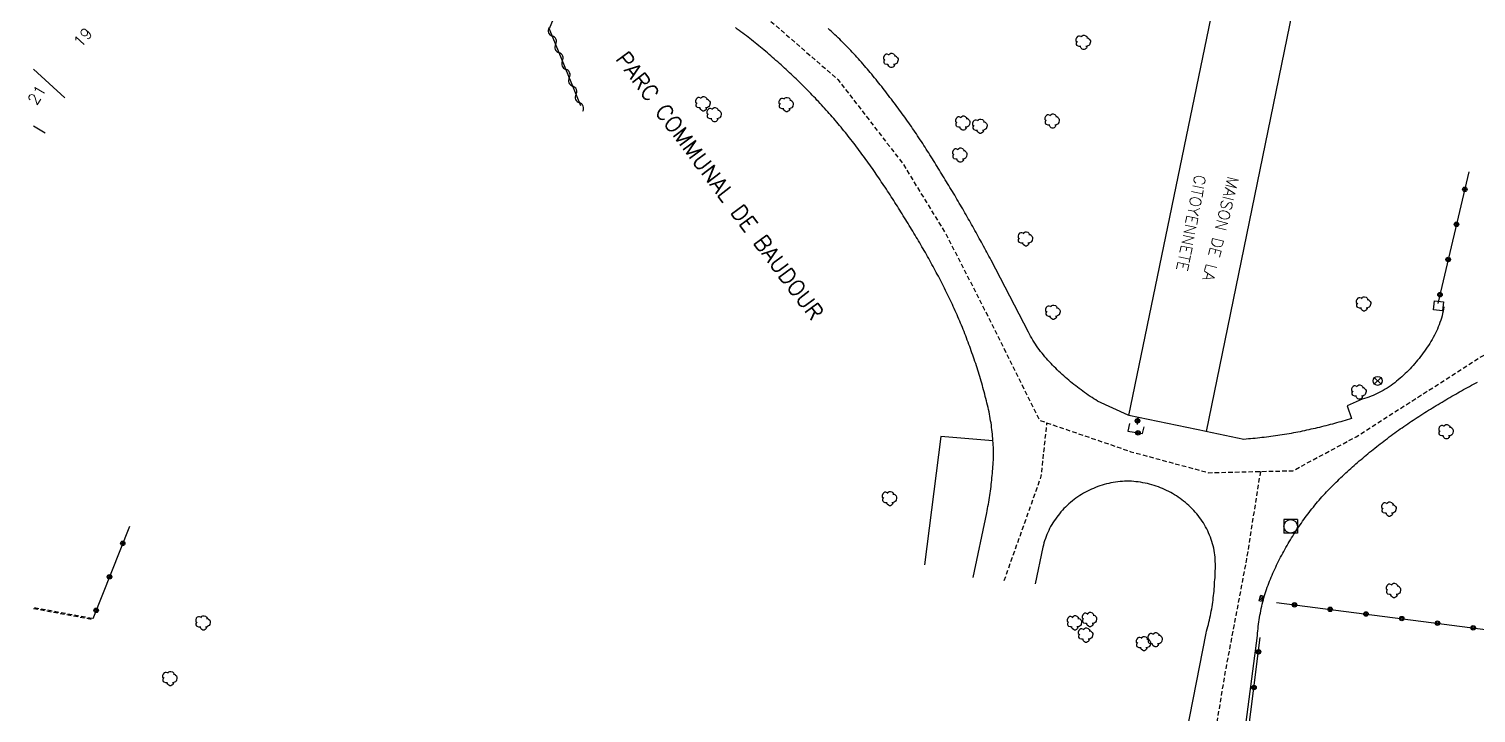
# Model space of a CAD drawing. Header units: millimetres. Extents: x 111999 to 113000, y 130000 to 131000.
# Drawn here: x 111999.5 to 112160.1, y 130264.4 to 130340.3 of the extents above; entities that cross this region are included whole.
import ezdxf
from ezdxf.enums import TextEntityAlignment as Align

# ---------------------------------------------------------------- set-up
doc = ezdxf.new("R2010")
doc.units = ezdxf.units.MM
doc.linetypes.add('DASHED', pattern=[0.75, 0.5, -0.25])
doc.layers.get('0').update_dxf_attribs({"linetype": 'CONTINUOUS'})
for name, color, linetype in [('W0001', 6, 'DASHED'), ('W0008', 7, 'CONTINUOUS'), ('W0100', 7, 'CONTINUOUS'), ('W0112', 1, 'DASHED'), ('W0300', 7, 'CONTINUOUS'), ('W0310', 3, 'CONTINUOUS'), ('W0322', 7, 'CONTINUOUS'), ('W0400', 7, 'CONTINUOUS'), ('W0420', 7, 'CONTINUOUS'), ('W0469', 7, 'CONTINUOUS'), ('W0989', 7, 'CONTINUOUS'), ('W0991', 7, 'CONTINUOUS'), ('W1102', 7, 'CONTINUOUS')]:
    doc.layers.add(name, color=color, linetype=linetype)
doc.styles.get("Standard").update_dxf_attribs({"font": 'romans.shx', "width": 0.85})

# ---------------------------------------------------------------- blocks, each defined once
blk = doc.blocks.new('T300')
for p, q in [((-0.8, 0.51), (-0.86, 0.34)), ((-0.86, 0.34), (-0.86, 0.17)), ((-0.86, 0.17), (-0.74, 0.06)), ((-0.69, 0.63), (-0.8, 0.51)), ((-0.8, -0.06), (-0.74, 0.06)), ((-0.74, 0.06), (-0.69, 0.11)), ((-0.57, 0.69), (-0.69, 0.63)), ((-0.46, 0.69), (-0.57, 0.69)), ((-0.29, 0.63), (-0.46, 0.69)), ((-0.29, 0.63), (-0.17, 0.74)), ((-0.23, 0.57), (-0.29, 0.63)), ((-0.17, 0.74), (-0.06, 0.8)), ((-0.06, 0.8), (0.06, 0.8)), ((0.06, 0.8), (0.23, 0.74)), ((0.23, 0.74), (0.34, 0.63)), ((0.34, 0.63), (0.4, 0.51)), ((0.46, 0.46), (0.34, 0.46)), ((0.4, 0.51), (0.4, 0.46)), ((0.57, 0.4), (0.46, 0.46)), ((0.57, 0.4), (0.69, 0.29)), ((0.69, 0.29), (0.74, 0.17)), ((0.74, 0.06), (0.69, -0.17)), ((0.74, 0.17), (0.74, 0.06)), ((-0.8, -0.17), (-0.8, -0.06)), ((-0.8, -0.23), (-0.8, -0.17)), ((-0.74, -0.34), (-0.8, -0.23)), ((-0.69, -0.4), (-0.74, -0.34)), ((-0.51, -0.46), (-0.69, -0.4)), ((-0.4, -0.46), (-0.51, -0.46)), ((-0.4, -0.46), (-0.34, -0.46)), ((-0.34, -0.46), (-0.34, -0.4)), ((-0.34, -0.51), (-0.34, -0.46)), ((-0.29, -0.63), (-0.34, -0.51)), ((-0.17, -0.74), (-0.29, -0.63)), ((-0.06, -0.8), (-0.17, -0.74)), ((0.06, -0.8), (-0.06, -0.8)), ((0.17, -0.74), (0.06, -0.8)), ((0.23, -0.69), (0.17, -0.74)), ((0.29, -0.46), (0.23, -0.46)), ((0.29, -0.63), (0.23, -0.69)), ((0.46, -0.4), (0.29, -0.46)), ((0.34, -0.51), (0.29, -0.63)), ((0.34, -0.51), (0.34, -0.46)), ((0.57, -0.34), (0.46, -0.4)), ((0.63, -0.29), (0.57, -0.34)), ((0.69, -0.17), (0.63, -0.29))]:
    blk.add_line(p, q)
blk = doc.blocks.new('T400')
for p, q in [((-0.15, 0.3), (0.15, 0.3)), ((-0.15, -0.25), (-0.15, 0.3)), ((-0.15, 0.15), (0.15, 0.15)), ((-0.15, 0), (0.15, 0)), ((0.15, 0.3), (0.15, -0.25)), ((-0.15, -0.15), (0.15, -0.15)), ((-0.15, -0.25), (-0.15, -0.3)), ((-0.15, -0.3), (0.15, -0.3)), ((0.15, -0.3), (0.15, -0.25))]:
    blk.add_line(p, q)
blk = doc.blocks.new('t112o')
at = {"color": 0, "linetype": 'Continuous'}
for p, q in [((-0.5, 0.5), (0.5, 0.5)), ((-0.5, -0.5), (-0.5, 0.5)), ((0.5, 0.5), (0.5, -0.5)), ((0.5, -0.5), (-0.5, -0.5))]:
    blk.add_line(p, q, dxfattribs=at)
blk = doc.blocks.new('T420')
for p, q in [((0.75, 0.75), (-0.75, 0.75)), ((-0.75, 0.75), (-0.75, -0.75)), ((0.75, 0.75), (0.75, -0.75)), ((0.75, -0.75), (-0.75, -0.75))]:
    blk.add_line(p, q)
blk.add_ellipse((0, 0), major_axis=(-0.53, 0.53), ratio=1, start_param=3.926991, end_param=10.210176)
blk = doc.blocks.new('t322o')
at = {"color": 0, "linetype": 'Continuous'}
for radius in [0.25, 0.15]:
    blk.add_circle((0, 0), radius, dxfattribs=at)
blk = doc.blocks.new('t310o')
at = {"color": 0, "linetype": 'Continuous'}
for centre, start, end in [((-0.5, 0.38), 216.8699, 323.1304), ((0.5, -0.37), 36.8699, 143.1303)]:
    blk.add_arc(centre, 0.625, start, end, dxfattribs=at)
blk = doc.blocks.new('T469')
at = {"color": 0, "linetype": 'Continuous', "flags": 128}
for points in [[(-0.35, 0.35), (0.35, -0.35)], [(-0.35, -0.35), (0.35, 0.35)]]:
    blk.add_lwpolyline(points, dxfattribs=at)
at = {"color": 0, "linetype": 'Continuous'}
blk.add_circle((0, 0), 0.5, dxfattribs=at)

msp = doc.modelspace()

# ---------------------------------------------------------------- linework, layer by layer
at = {"layer": 'W0001', "flags": 128}
for points in [[(112010.74, 130367.86), (112026.17, 130363.83), (112037.95, 130360.89), (112048.83, 130357.05), (112058.86, 130353.39), (112070.38, 130348.66), (112079.59, 130343.06), (112089.24, 130334.68), (112096.41, 130325.41), (112101.29, 130317.45), (112105.54, 130309.11), (112111.62, 130296.86), (112121.78, 130293.37), (112130.38, 130291.04), (112139.75, 130291.26), (112146.78, 130295.03), (112160.75, 130303.98), (112169.13, 130307.27), (112182.24, 130310.19), (112188.61, 130310.57), (112193.84, 130309.95), (112203.98, 130311.75), (112219.35, 130310.79), (112232.35, 130309.43), (112242.87, 130307.56), (112251.7, 130305.65), (112259.41, 130303.88), (112268.88, 130301.53), (112282.71, 130297.68), (112289.36, 130295.24), (112296.52, 130291.67), (112299.23, 130289.34)], [(112107.71, 130279.06), (112111.83, 130290.64), (112112.46, 130296.57)], [(112124.75, 130217.33), (112126.7, 130234.8), (112128.49, 130245.55), (112130.42, 130257.71), (112132.24, 130268.78), (112134.64, 130281.47), (112136.18, 130291.17)]]:
    msp.add_lwpolyline(points, dxfattribs=at)
at = {"layer": 'W0008', "flags": 128}
for points in [[(112104.26, 130279.41), (112105.77, 130286.57), (112105.82, 130286.82), (112105.87, 130287.06), (112105.91, 130287.3), (112105.96, 130287.54), (112106, 130287.78), (112106.04, 130288.03), (112106.08, 130288.27), (112106.12, 130288.51), (112106.15, 130288.76), (112106.19, 130289), (112106.22, 130289.24), (112106.25, 130289.49), (112106.28, 130289.73), (112106.31, 130289.98), (112106.34, 130290.22), (112106.36, 130290.47), (112106.39, 130290.71), (112106.41, 130290.96), (112106.43, 130291.2), (112106.45, 130291.45), (112106.47, 130291.69), (112106.49, 130291.94), (112106.5, 130292.19), (112106.51, 130292.43), (112106.52, 130292.67), (112106.52, 130292.91), (112106.52, 130293.14), (112106.52, 130293.38), (112106.51, 130293.62), (112106.51, 130293.86), (112106.49, 130294.1), (112106.48, 130294.34), (112106.46, 130294.58), (112106.44, 130294.83), (112106.42, 130295.08), (112106.4, 130295.33), (112106.37, 130295.58), (112106.35, 130295.82), (112106.32, 130296.07), (112106.29, 130296.32), (112106.25, 130296.57), (112106.21, 130296.81), (112106.17, 130297.06), (112106.13, 130297.31), (112106.08, 130297.55), (112106.03, 130297.8), (112105.98, 130298.04), (112105.92, 130298.29), (112105.86, 130298.53), (112105.8, 130298.78), (112105.74, 130299.02), (112105.68, 130299.27), (112105.62, 130299.51), (112105.55, 130299.76), (112105.49, 130300), (112105.42, 130300.24), (112105.36, 130300.49), (112105.29, 130300.73), (112105.22, 130300.97), (112105.15, 130301.21), (112105.08, 130301.46), (112105, 130301.7), (112104.93, 130301.94), (112104.86, 130302.18), (112104.78, 130302.42), (112104.71, 130302.66), (112104.63, 130302.9), (112104.55, 130303.14), (112104.47, 130303.38), (112104.39, 130303.62), (112104.31, 130303.86), (112104.23, 130304.09), (112104.14, 130304.33), (112104.06, 130304.57), (112103.98, 130304.81), (112103.89, 130305.04), (112103.8, 130305.28), (112103.71, 130305.52), (112103.62, 130305.75), (112103.53, 130305.99), (112103.44, 130306.22), (112103.35, 130306.46), (112103.26, 130306.69), (112103.16, 130306.93), (112103.07, 130307.16), (112102.97, 130307.39), (112102.88, 130307.63), (112102.78, 130307.86), (112102.68, 130308.09), (112102.58, 130308.32), (112102.48, 130308.55), (112102.38, 130308.78), (112102.28, 130309.01), (112102.17, 130309.24), (112102.07, 130309.47), (112101.97, 130309.69), (112101.86, 130309.92), (112101.75, 130310.15), (112101.65, 130310.37), (112101.54, 130310.6), (112101.43, 130310.82), (112101.32, 130311.05), (112101.21, 130311.27), (112101.1, 130311.5), (112100.98, 130311.72), (112100.87, 130311.94), (112100.76, 130312.17), (112100.64, 130312.39), (112100.53, 130312.61), (112100.41, 130312.83), (112100.29, 130313.05), (112100.18, 130313.27), (112100.06, 130313.49), (112099.94, 130313.71), (112099.82, 130313.93), (112099.7, 130314.15), (112099.58, 130314.37), (112099.46, 130314.59), (112099.34, 130314.81), (112099.21, 130315.03), (112099.09, 130315.24), (112098.97, 130315.46), (112098.84, 130315.68), (112098.72, 130315.89), (112098.59, 130316.11), (112098.47, 130316.33), (112098.34, 130316.54), (112098.21, 130316.76), (112098.09, 130316.97), (112097.96, 130317.19), (112097.83, 130317.4), (112097.7, 130317.62), (112097.57, 130317.83), (112097.44, 130318.05), (112097.31, 130318.26), (112097.18, 130318.47), (112097.05, 130318.69), (112096.92, 130318.9), (112096.79, 130319.11), (112096.66, 130319.33), (112096.52, 130319.54), (112096.39, 130319.75), (112096.26, 130319.97), (112096.13, 130320.18), (112095.99, 130320.39), (112095.86, 130320.6), (112095.72, 130320.81), (112095.59, 130321.03), (112095.45, 130321.24), (112095.32, 130321.45), (112095.18, 130321.66), (112095.05, 130321.87), (112094.91, 130322.08), (112094.77, 130322.29), (112094.64, 130322.5), (112094.5, 130322.71), (112094.36, 130322.91), (112094.22, 130323.12), (112094.08, 130323.33), (112093.94, 130323.54), (112093.8, 130323.75), (112093.66, 130323.95), (112093.52, 130324.16), (112093.38, 130324.36), (112093.23, 130324.57), (112093.09, 130324.78), (112092.95, 130324.98), (112092.8, 130325.18), (112092.66, 130325.39), (112092.51, 130325.59), (112092.37, 130325.8), (112092.22, 130326), (112092.07, 130326.2), (112091.92, 130326.4), (112091.77, 130326.6), (112091.62, 130326.8), (112091.47, 130327), (112091.32, 130327.2), (112091.17, 130327.4), (112091.02, 130327.6), (112090.87, 130327.8), (112090.71, 130328), (112090.56, 130328.19), (112090.4, 130328.39), (112090.25, 130328.59), (112090.09, 130328.78), (112089.93, 130328.98), (112089.77, 130329.17), (112089.61, 130329.36), (112089.45, 130329.56), (112089.29, 130329.75), (112089.13, 130329.94), (112088.96, 130330.14), (112088.8, 130330.33), (112088.63, 130330.52), (112088.47, 130330.71), (112088.3, 130330.9), (112088.13, 130331.09), (112087.96, 130331.28), (112087.79, 130331.47), (112087.62, 130331.65), (112087.45, 130331.84), (112087.28, 130332.02), (112087.11, 130332.21), (112086.93, 130332.39), (112086.76, 130332.58), (112086.59, 130332.76), (112086.41, 130332.94), (112086.24, 130333.12), (112086.06, 130333.3), (112085.88, 130333.48), (112085.7, 130333.66), (112085.53, 130333.84), (112085.35, 130334.02), (112085.17, 130334.2), (112084.99, 130334.37), (112084.81, 130334.55), (112084.62, 130334.73), (112084.44, 130334.9), (112084.26, 130335.08), (112084.08, 130335.25), (112083.89, 130335.42), (112083.71, 130335.59), (112083.52, 130335.77), (112083.33, 130335.94), (112083.15, 130336.11), (112082.96, 130336.28), (112082.77, 130336.45), (112082.58, 130336.61), (112082.39, 130336.78), (112082.2, 130336.95), (112082.01, 130337.12), (112081.82, 130337.28), (112081.63, 130337.45), (112081.44, 130337.61), (112081.25, 130337.78), (112081.05, 130337.94), (112080.86, 130338.1), (112080.67, 130338.26), (112080.47, 130338.42), (112080.28, 130338.58), (112080.08, 130338.74), (112079.89, 130338.9), (112079.69, 130339.05), (112079.49, 130339.21), (112079.3, 130339.36), (112079.1, 130339.52), (112078.9, 130339.67), (112078.7, 130339.82), (112078.5, 130339.97), (112078.3, 130340.12), (112078.1, 130340.27), (112077.9, 130340.42)], [(112121.46, 130297.41), (112118.08, 130298.98), (112117.87, 130299.11), (112117.66, 130299.24), (112117.46, 130299.38), (112117.25, 130299.51), (112117.04, 130299.65), (112116.84, 130299.79), (112116.64, 130299.93), (112116.44, 130300.08), (112116.24, 130300.22), (112116.04, 130300.37), (112115.84, 130300.52), (112115.65, 130300.67), (112115.46, 130300.82), (112115.26, 130300.98), (112115.07, 130301.13), (112114.88, 130301.29), (112114.7, 130301.45), (112114.51, 130301.61), (112114.33, 130301.78), (112114.14, 130301.94), (112113.96, 130302.11), (112113.78, 130302.28), (112113.61, 130302.45), (112113.43, 130302.62), (112113.25, 130302.8), (112113.08, 130302.97), (112112.91, 130303.15), (112112.74, 130303.33), (112112.56, 130303.52), (112112.4, 130303.71), (112112.23, 130303.9), (112112.07, 130304.1), (112111.91, 130304.29), (112111.76, 130304.49), (112111.6, 130304.69), (112111.46, 130304.9), (112111.31, 130305.1), (112111.17, 130305.31), (112111.03, 130305.53), (112110.9, 130305.74), (112110.77, 130305.96), (112110.64, 130306.18), (112110.52, 130306.4), (112110.4, 130306.62), (112106.26, 130314.61), (112106.14, 130314.83), (112106.02, 130315.05), (112105.9, 130315.27), (112105.79, 130315.49), (112105.67, 130315.71), (112105.55, 130315.93), (112105.43, 130316.16), (112105.31, 130316.38), (112105.19, 130316.6), (112105.07, 130316.82), (112104.95, 130317.04), (112104.83, 130317.26), (112104.71, 130317.47), (112104.59, 130317.69), (112104.47, 130317.91), (112104.35, 130318.13), (112104.23, 130318.35), (112104.1, 130318.57), (112103.98, 130318.79), (112103.86, 130319.01), (112103.73, 130319.22), (112103.61, 130319.44), (112103.48, 130319.66), (112103.36, 130319.87), (112103.23, 130320.09), (112103.11, 130320.31), (112102.98, 130320.53), (112102.86, 130320.74), (112102.73, 130320.96), (112102.6, 130321.17), (112102.47, 130321.39), (112102.35, 130321.6), (112102.22, 130321.82), (112102.09, 130322.04), (112101.96, 130322.25), (112101.83, 130322.46), (112101.7, 130322.68), (112101.57, 130322.89), (112101.44, 130323.11), (112101.31, 130323.32), (112101.18, 130323.54), (112101.05, 130323.75), (112100.92, 130323.96), (112100.79, 130324.18), (112100.66, 130324.39), (112100.53, 130324.61), (112100.4, 130324.82), (112100.27, 130325.03), (112100.14, 130325.25), (112100.01, 130325.46), (112099.88, 130325.67), (112099.74, 130325.88), (112099.61, 130326.1), (112099.48, 130326.31), (112099.34, 130326.52), (112099.21, 130326.73), (112099.07, 130326.94), (112098.94, 130327.15), (112098.8, 130327.36), (112098.67, 130327.57), (112098.53, 130327.78), (112098.39, 130327.99), (112098.25, 130328.2), (112098.11, 130328.41), (112097.98, 130328.62), (112097.84, 130328.82), (112097.69, 130329.03), (112097.55, 130329.24), (112097.41, 130329.44), (112097.27, 130329.65), (112097.12, 130329.85), (112096.98, 130330.06), (112096.83, 130330.26), (112096.68, 130330.47), (112096.54, 130330.67), (112096.39, 130330.87), (112096.24, 130331.07), (112096.09, 130331.27), (112095.94, 130331.48), (112095.79, 130331.68), (112095.64, 130331.88), (112095.49, 130332.08), (112095.34, 130332.28), (112095.19, 130332.48), (112095.04, 130332.68), (112094.88, 130332.88), (112094.73, 130333.08), (112094.58, 130333.28), (112094.42, 130333.48), (112094.27, 130333.68), (112094.12, 130333.88), (112093.96, 130334.07), (112093.8, 130334.27), (112093.65, 130334.46), (112093.49, 130334.66), (112093.33, 130334.86), (112093.17, 130335.05), (112093.02, 130335.24), (112092.85, 130335.44), (112092.69, 130335.63), (112092.53, 130335.82), (112092.37, 130336.01), (112092.21, 130336.2), (112092.04, 130336.39), (112091.88, 130336.58), (112091.71, 130336.77), (112091.54, 130336.96), (112091.37, 130337.14), (112091.21, 130337.33), (112091.03, 130337.51), (112090.86, 130337.7), (112090.69, 130337.88), (112090.52, 130338.06), (112090.34, 130338.24), (112090.17, 130338.42), (112089.99, 130338.6), (112089.81, 130338.78), (112089.63, 130338.95), (112089.46, 130339.13), (112089.28, 130339.3), (112089.1, 130339.47), (112088.92, 130339.64), (112088.74, 130339.81), (112088.55, 130339.98), (112088.37, 130340.14), (112088.19, 130340.31)], [(112156.5, 130309.46), (112156.46, 130309.2), (112156.41, 130308.95), (112156.36, 130308.69), (112156.3, 130308.44), (112156.23, 130308.19), (112156.15, 130307.95), (112156.07, 130307.7), (112155.99, 130307.46), (112155.89, 130307.22), (112155.79, 130306.98), (112155.68, 130306.74), (112155.57, 130306.51), (112155.45, 130306.28), (112155.32, 130306.05), (112155.19, 130305.83), (112155.06, 130305.61), (112154.93, 130305.39), (112154.79, 130305.17), (112154.65, 130304.96), (112154.51, 130304.74), (112154.36, 130304.53), (112154.21, 130304.33), (112154.06, 130304.12), (112153.91, 130303.92), (112153.75, 130303.72), (112153.59, 130303.52), (112153.43, 130303.33), (112153.26, 130303.13), (112153.1, 130302.94), (112152.93, 130302.76), (112152.75, 130302.57), (112152.57, 130302.39), (112152.39, 130302.21), (112152.21, 130302.03), (112152.02, 130301.85), (112151.83, 130301.68), (112151.64, 130301.51), (112151.45, 130301.34), (112151.25, 130301.18), (112151.05, 130301.02), (112150.84, 130300.86), (112150.64, 130300.71), (112150.43, 130300.57), (112150.22, 130300.43), (112150, 130300.3), (112149.78, 130300.17), (112149.56, 130300.05), (112149.34, 130299.93), (112149.11, 130299.82), (112148.89, 130299.71), (112148.65, 130299.62), (112148.42, 130299.52), (112148.18, 130299.43), (112147.94, 130299.35), (112147.7, 130299.27), (112147.45, 130299.2), (112145.76, 130298.44), (112146.25, 130297.06), (112146.02, 130296.99), (112145.78, 130296.91), (112145.55, 130296.84), (112145.31, 130296.77), (112145.07, 130296.7), (112144.84, 130296.63), (112144.6, 130296.57), (112144.37, 130296.5), (112144.13, 130296.44), (112143.89, 130296.37), (112143.65, 130296.31), (112143.42, 130296.25), (112143.18, 130296.19), (112142.94, 130296.13), (112142.7, 130296.07), (112142.46, 130296.01), (112142.22, 130295.96), (112141.99, 130295.9), (112141.75, 130295.85), (112141.51, 130295.79), (112141.27, 130295.74), (112141.03, 130295.69), (112140.79, 130295.64), (112140.54, 130295.59), (112140.3, 130295.54), (112140.06, 130295.5), (112139.81, 130295.45), (112139.56, 130295.4), (112139.32, 130295.36), (112139.07, 130295.32), (112138.82, 130295.28), (112138.57, 130295.23), (112138.32, 130295.2), (112138.07, 130295.16), (112137.82, 130295.12), (112137.57, 130295.09), (112137.32, 130295.05), (112137.07, 130295.02), (112136.82, 130294.99), (112136.57, 130294.96), (112136.32, 130294.93), (112136.07, 130294.9), (112135.82, 130294.87), (112135.57, 130294.85), (112135.31, 130294.83), (112135.06, 130294.8), (112134.81, 130294.78), (112134.56, 130294.76), (112134.31, 130294.74), (112130.09, 130295.61)], [(112132.93, 130250.94), (112135.81, 130272.97), (112135.83, 130273.23), (112135.85, 130273.48), (112135.88, 130273.73), (112135.91, 130273.98), (112135.94, 130274.23), (112135.97, 130274.48), (112136.01, 130274.73), (112136.05, 130274.98), (112136.09, 130275.22), (112136.14, 130275.47), (112136.19, 130275.72), (112136.24, 130275.97), (112136.29, 130276.21), (112136.35, 130276.46), (112136.41, 130276.7), (112136.48, 130276.94), (112136.54, 130277.17), (112136.61, 130277.4), (112136.68, 130277.63), (112136.76, 130277.86), (112136.83, 130278.09), (112136.91, 130278.32), (112137, 130278.55), (112137.08, 130278.77), (112137.17, 130279), (112137.26, 130279.22), (112137.35, 130279.45), (112137.45, 130279.67), (112137.54, 130279.89), (112137.64, 130280.11), (112137.74, 130280.34), (112137.85, 130280.56), (112137.95, 130280.78), (112138.06, 130281), (112138.17, 130281.22), (112138.28, 130281.44), (112138.39, 130281.66), (112138.51, 130281.88), (112138.62, 130282.1), (112138.74, 130282.31), (112138.86, 130282.53), (112138.98, 130282.74), (112139.1, 130282.95), (112139.22, 130283.17), (112139.35, 130283.38), (112139.48, 130283.59), (112139.6, 130283.8), (112139.73, 130284), (112139.87, 130284.21), (112140, 130284.42), (112140.14, 130284.63), (112140.27, 130284.83), (112140.41, 130285.04), (112140.55, 130285.24), (112140.69, 130285.44), (112140.83, 130285.65), (112140.98, 130285.85), (112141.12, 130286.05), (112141.27, 130286.25), (112141.41, 130286.45), (112141.56, 130286.64), (112141.71, 130286.84), (112141.87, 130287.03), (112142.02, 130287.23), (112142.18, 130287.42), (112142.34, 130287.61), (112142.49, 130287.8), (112142.66, 130287.98), (112142.82, 130288.17), (112142.98, 130288.36), (112143.15, 130288.54), (112143.32, 130288.72), (112143.49, 130288.91), (112143.66, 130289.09), (112143.84, 130289.27), (112144.01, 130289.45), (112144.19, 130289.62), (112144.36, 130289.8), (112144.54, 130289.98), (112144.72, 130290.15), (112144.9, 130290.33), (112145.08, 130290.5), (112145.26, 130290.67), (112145.44, 130290.84), (112145.62, 130291.01), (112145.81, 130291.18), (112145.99, 130291.35), (112146.18, 130291.52), (112146.36, 130291.68), (112146.55, 130291.85), (112146.74, 130292.01), (112146.93, 130292.18), (112147.12, 130292.34), (112147.31, 130292.5), (112147.5, 130292.66), (112147.69, 130292.82), (112147.88, 130292.98), (112148.07, 130293.14), (112148.27, 130293.3), (112148.46, 130293.46), (112148.66, 130293.62), (112148.85, 130293.77), (112149.05, 130293.93), (112149.24, 130294.08), (112149.44, 130294.24), (112149.64, 130294.39), (112149.84, 130294.55), (112150.04, 130294.7), (112150.24, 130294.85), (112150.44, 130295), (112150.64, 130295.15), (112150.84, 130295.3), (112151.05, 130295.45), (112151.25, 130295.6), (112151.46, 130295.74), (112151.66, 130295.89), (112151.87, 130296.03), (112152.07, 130296.17), (112152.28, 130296.32), (112152.49, 130296.46), (112152.69, 130296.6), (112152.9, 130296.74), (112153.11, 130296.88), (112153.32, 130297.02), (112153.53, 130297.16), (112153.74, 130297.29), (112153.95, 130297.43), (112154.17, 130297.56), (112154.38, 130297.7), (112154.59, 130297.83), (112154.8, 130297.97), (112155.02, 130298.1), (112155.23, 130298.23), (112155.44, 130298.36), (112155.66, 130298.49), (112155.87, 130298.62), (112156.09, 130298.75), (112156.31, 130298.88), (112156.52, 130299.01), (112156.74, 130299.14), (112156.95, 130299.27), (112157.17, 130299.39), (112157.39, 130299.52), (112157.6, 130299.64), (112157.82, 130299.77), (112158.04, 130299.89), (112158.25, 130300.01), (112158.47, 130300.13), (112158.69, 130300.26), (112158.91, 130300.38), (112159.12, 130300.5), (112159.34, 130300.62), (112159.56, 130300.74), (112159.78, 130300.86), (112160, 130300.97), (112160.22, 130301.09)], [(112106.46, 130294.57), (112100.7, 130295.07), (112098.87, 130280.8)], [(112125.81, 130251.17), (112130.11, 130273.23), (112130.18, 130273.47), (112130.25, 130273.71), (112130.32, 130273.96), (112130.38, 130274.2), (112130.44, 130274.44), (112130.49, 130274.69), (112130.55, 130274.93), (112130.6, 130275.18), (112130.65, 130275.42), (112130.7, 130275.67), (112130.74, 130275.92), (112130.78, 130276.16), (112130.82, 130276.41), (112130.86, 130276.66), (112130.89, 130276.91), (112130.92, 130277.16), (112130.95, 130277.41), (112130.98, 130277.65), (112131, 130277.91), (112131.02, 130278.16), (112131.04, 130278.41), (112131.06, 130278.66), (112131.07, 130278.91), (112131.09, 130279.16), (112131.11, 130279.41), (112131.12, 130279.66), (112131.13, 130279.91), (112131.14, 130280.16), (112131.15, 130280.41), (112131.15, 130280.67), (112131.15, 130280.92), (112131.14, 130281.17), (112131.13, 130281.42), (112131.11, 130281.66), (112131.08, 130281.91), (112131.05, 130282.16), (112131.01, 130282.41), (112130.96, 130282.66), (112130.9, 130282.91), (112130.84, 130283.16), (112130.76, 130283.4), (112130.68, 130283.64), (112130.59, 130283.88), (112130.5, 130284.12), (112130.4, 130284.35), (112130.3, 130284.58), (112130.19, 130284.8), (112130.07, 130285.02), (112129.95, 130285.24), (112129.82, 130285.46), (112129.69, 130285.67), (112129.55, 130285.87), (112129.4, 130286.08), (112129.25, 130286.28), (112129.09, 130286.47), (112128.92, 130286.67), (112128.75, 130286.86), (112128.57, 130287.04), (112128.39, 130287.22), (112128.21, 130287.39), (112128.02, 130287.56), (112127.83, 130287.73), (112127.63, 130287.89), (112127.44, 130288.04), (112127.24, 130288.19), (112127.03, 130288.33), (112126.83, 130288.47), (112126.62, 130288.6), (112126.4, 130288.73), (112126.19, 130288.85), (112125.97, 130288.96), (112125.74, 130289.07), (112125.52, 130289.18), (112125.29, 130289.28), (112125.06, 130289.37), (112124.82, 130289.46), (112124.58, 130289.55), (112124.34, 130289.62), (112124.1, 130289.7), (112123.85, 130289.77), (112123.6, 130289.83), (112123.34, 130289.88), (112123.09, 130289.93), (112122.84, 130289.97), (112122.59, 130290.01), (112122.34, 130290.04), (112122.09, 130290.06), (112121.84, 130290.08), (112121.58, 130290.09), (112121.33, 130290.09), (112121.08, 130290.08), (112120.83, 130290.07), (112120.57, 130290.05), (112120.32, 130290.03), (112120.07, 130289.99), (112119.82, 130289.95), (112119.56, 130289.91), (112119.31, 130289.85), (112119.06, 130289.79), (112118.81, 130289.72), (112118.57, 130289.65), (112118.32, 130289.57), (112118.09, 130289.49), (112117.85, 130289.4), (112117.62, 130289.3), (112117.39, 130289.2), (112117.17, 130289.1), (112116.95, 130288.99), (112116.73, 130288.87), (112116.51, 130288.75), (112116.3, 130288.62), (112116.09, 130288.49), (112115.89, 130288.35), (112115.68, 130288.21), (112115.48, 130288.06), (112115.29, 130287.9), (112115.09, 130287.74), (112114.9, 130287.58), (112114.72, 130287.41), (112114.53, 130287.23), (112114.35, 130287.05), (112114.18, 130286.87), (112114.01, 130286.68), (112113.85, 130286.49), (112113.69, 130286.3), (112113.54, 130286.1), (112113.39, 130285.9), (112113.26, 130285.7), (112113.12, 130285.49), (112113, 130285.28), (112112.87, 130285.07), (112112.76, 130284.85), (112112.65, 130284.63), (112112.55, 130284.41), (112112.45, 130284.19), (112112.36, 130283.96), (112112.28, 130283.72), (112112.2, 130283.49), (112112.12, 130283.25), (112112.06, 130283.01), (112111.99, 130282.76), (112111.16, 130278.71)]]:
    msp.add_lwpolyline(points, dxfattribs=at)
at = {"layer": 'W0100', "flags": 128}
msp.add_lwpolyline([(112140.86, 130347.94), (112130.11, 130295.62), (112121.53, 130297.4), (112131.12, 130343.78), (112117.81, 130346.49), (112118.81, 130351.39)], dxfattribs=at)
at = {"layer": 'W0112', "flags": 128}
msp.add_lwpolyline([(112000, 130275.98), (112006.52, 130274.77), (112006.54, 130274.85), (112000, 130276.06)], dxfattribs=at)
at = {"layer": 'W0310', "flags": 128}
msp.add_lwpolyline([(112058.05, 130342.26), (112057.23, 130340.3), (112060.69, 130331.8)], dxfattribs=at)
at = {"layer": 'W0322', "flags": 128}
for points in [[(112159.29, 130324.43), (112155.84, 130309.82)], [(112121.61, 130296.49), (112121.44, 130295.66), (112123.06, 130295.4), (112123.24, 130296.13)], [(112122.54, 130297.19), (112122.47, 130296.38)], [(112010.64, 130285.06), (112006.59, 130274.84)], [(112137.94, 130276.64), (112161.67, 130273.58)], [(112148.68, 130221.79), (112130.84, 130224.15), (112130.03, 130224.37), (112132.01, 130240.06), (112136.13, 130272.74)]]:
    msp.add_lwpolyline(points, dxfattribs=at)
at = {"layer": 'W1102', "flags": 128}
for points in [[(112000, 130335.8), (112003.49, 130332.65)], [(112000, 130329.52), (112001.3, 130328.74)]]:
    msp.add_lwpolyline(points, dxfattribs=at)

# ---------------------------------------------------------------- block references
at = {"layer": 'W0112', "rotation": 353.8785466600618}
msp.add_blockref('t112o', (112155.92, 130309.56), dxfattribs=at)
at = {"layer": 'W0300'}
for p in [(112116.54, 130338.79), (112095.19, 130336.78), (112074.33, 130331.97), (112075.58, 130330.76), (112083.57, 130331.88), (112103.17, 130329.83), (112105.07, 130329.48), (112113.09, 130330.06), (112102.84, 130326.28), (112110.12, 130316.97), (112147.65, 130309.76), (112113.17, 130308.84), (112147.13, 130299.99), (112156.8, 130295.58), (112095.03, 130288.17), (112150.46, 130286.99), (112150.97, 130277.97), (112115.56, 130274.38), (112117.23, 130274.75), (112018.86, 130274.37), (112116.8, 130273.01), (112123.22, 130272.07), (112124.51, 130272.5), (112015.18, 130268.19)]:
    msp.add_blockref('T300', p, dxfattribs=at)
at = {"layer": 'W0310', "rotation": 292.1369742148278}
for p in [(112057.56, 130339.49), (112058.31, 130337.64), (112059.07, 130335.79), (112059.82, 130333.93), (112060.57, 130332.08)]:
    msp.add_blockref('t310o', p, dxfattribs=at)
at = {"layer": 'W0322'}
for p, rotation in [((112158.83, 130322.48), 256.7140635922524), ((112157.91, 130318.59), 256.7140635922524), ((112156.99, 130314.69), 256.7140635922524), ((112156.07, 130310.8), 256.7140635922524), ((112122.57, 130295.47), 350.7583797428492), ((112009.9, 130283.2), 248.3527372006815), ((112008.43, 130279.48), 248.3527372006815), ((112006.95, 130275.76), 248.3527372006815), ((112139.93, 130276.38), 352.6665655728394), ((112143.89, 130275.87), 352.6665655728394), ((112147.86, 130275.36), 352.6665655728394), ((112151.83, 130274.85), 352.6665655728394), ((112155.79, 130274.34), 352.6665655728394), ((112159.76, 130273.83), 352.6665655728394), ((112135.93, 130271.17), 82.81790883081864), ((112135.43, 130267.2), 82.81790883081864)]:
    msp.add_blockref('t322o', p, dxfattribs=dict(at, rotation=rotation))
msp.add_blockref('t322o', (112122.51, 130296.79), dxfattribs=at)
at = {"layer": 'W0400', "rotation": 164.3100086182799}
msp.add_blockref('T400', (112136.22, 130277.08), dxfattribs=at)
at = {"layer": 'W0420'}
msp.add_blockref('T420', (112139.5, 130285.09), dxfattribs=at)
at = {"layer": 'W0469'}
msp.add_blockref('T469', (112149.15, 130301.23), dxfattribs=at)

# ---------------------------------------------------------------- texts
at = {"layer": 'W0989'}
msp.add_text('PARC COMMUNAL DE BAUDOUR', height=1.75, rotation=306.8953, dxfattribs=at).set_placement((112076.16, 130322.88), align=Align.MIDDLE)
at = {"layer": 'W0991'}
for s, rotation, p in [('19', 48.0035, (112005.47, 130339.34)), ('21', 58.5722, (112000.36, 130332.96)), ('CITOYENNETE', 258.9946, (112128.47, 130318.75)), ('MAISON DE LA', 256.1262, (112131.74, 130318.1))]:
    msp.add_text(s, height=1.25, rotation=rotation, dxfattribs=at).set_placement(p, align=Align.MIDDLE)

doc.saveas('drawing.dxf')
